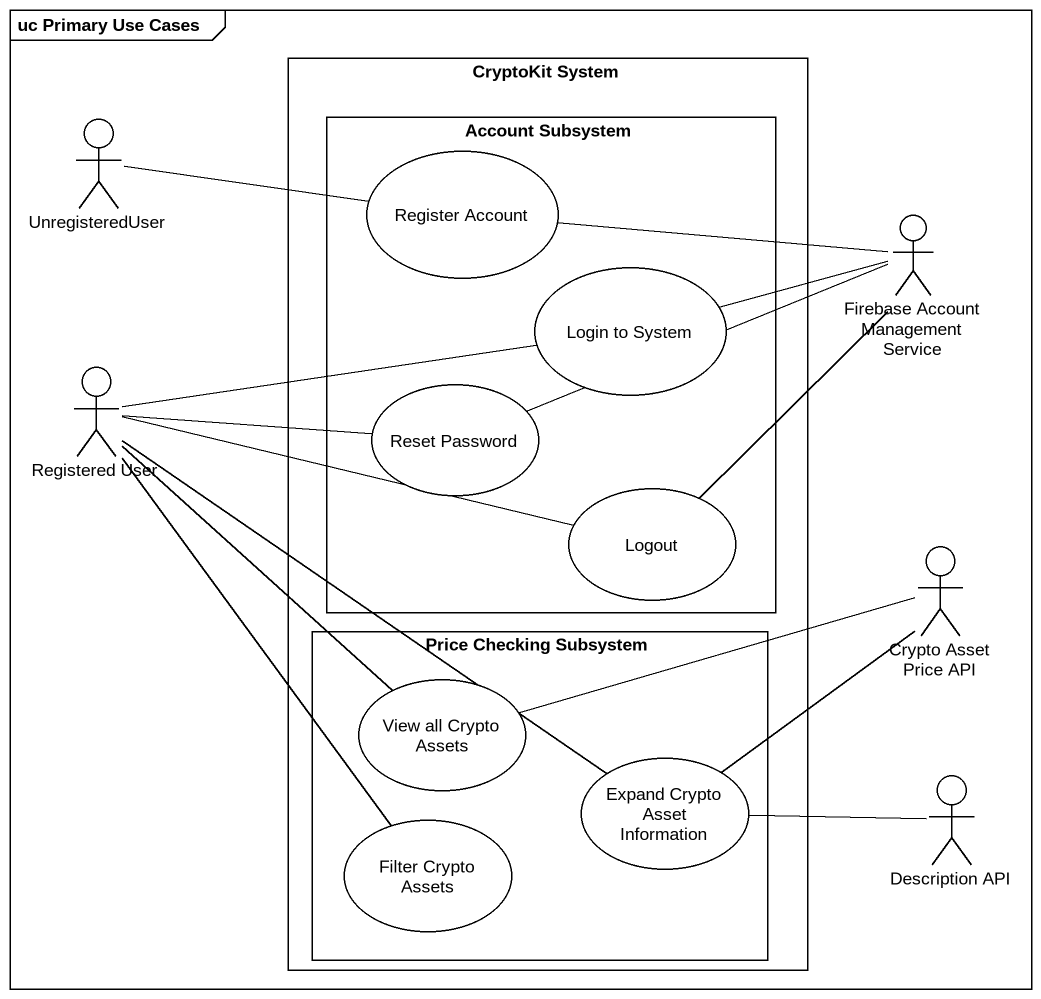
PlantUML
@startuml
mainframe uc Primary Use Cases
rectangle "CryptoKit System" as CryptoKit_System {
  rectangle "Account Subsystem" as Account_Subsystem {
    usecase "Register Account" as Register_Account
    usecase "Login to System" as Login_to_System
    usecase "Reset Password" as Reset_Password
    usecase Logout
  }
  rectangle "Price Checking Subsystem" as Price_Checking_Subsystem {
    usecase "View all Crypto Assets" as View_all_Crypto_Assets
    usecase "Expand Crypto Asset Information" as Expand_Crypto_Asset
    usecase "Filter Crypto Assets" as Filter_Crypto_Assets
  }
}
actor UnregisteredUser
actor "Firebase Account Management Service" as Firebase_Account_Management
actor "Registered User" as Registered_User
actor "Crypto Asset Price API" as Crypto_Asset_Price_API
actor "Description API" as Description_API
UnregisteredUser -right- Register_Account
Register_Account -right- Firebase_Account_Management
Login_to_System -right- Firebase_Account_Management
Registered_User -right- Login_to_System
Registered_User -right- Reset_Password
Registered_User -right- Logout
Registered_User -- View_all_Crypto_Assets
Registered_User -- Expand_Crypto_Asset
Registered_User -- Filter_Crypto_Assets
Reset_Password -right- Firebase_Account_Management
Logout -up- Firebase_Account_Management
Crypto_Asset_Price_API -- Expand_Crypto_Asset
View_all_Crypto_Assets -right- Crypto_Asset_Price_API
Description_API -left- Expand_Crypto_Asset
@enduml
